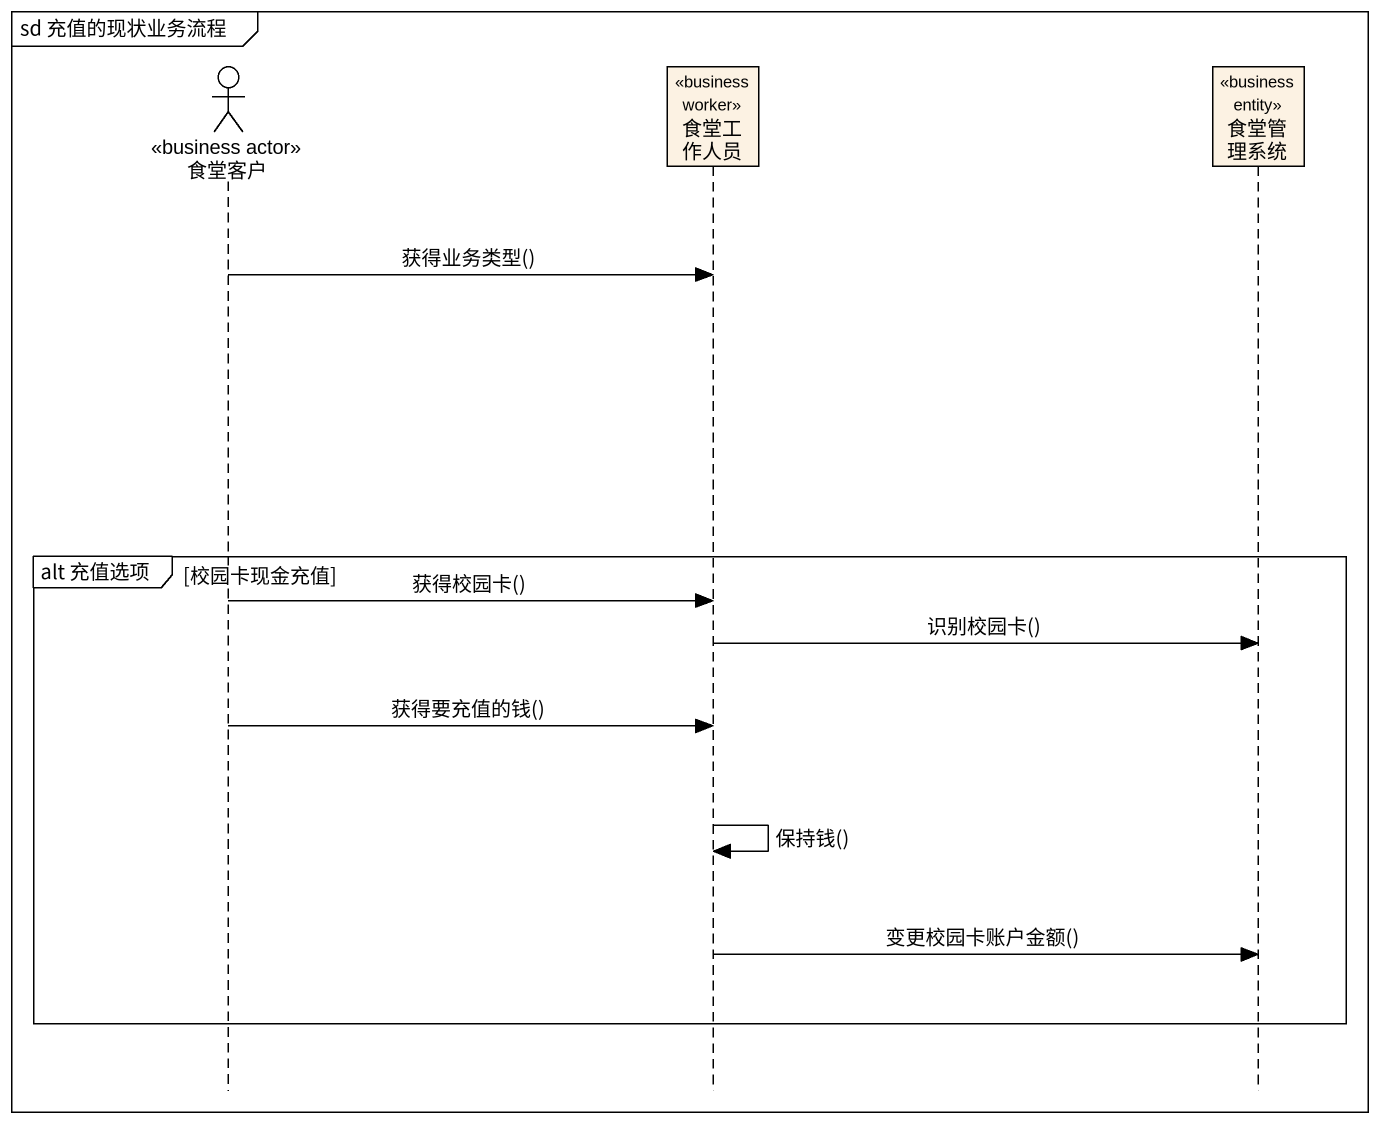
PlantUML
@startuml
mainframe sd 充值的现状业务流程
hide footbox
actor 食堂客户 <<business actor>>
participant 食堂工作人员 <<business worker>> #FCF2E3
participant 食堂管理系统 <<business entity>> #FCF2E3

食堂客户 -> 食堂工作人员 : 获得业务类型()
group alt 充值选项 [校园卡现金充值]
  食堂客户 -> 食堂工作人员 : 获得校园卡()
  食堂工作人员 -> 食堂管理系统 : 识别校园卡()
  食堂客户 -> 食堂工作人员 : 获得要充值的钱()
  食堂工作人员 -> 食堂工作人员 : 保持钱()
  食堂工作人员 -> 食堂管理系统 : 变更校园卡账户金额()
end
@enduml
